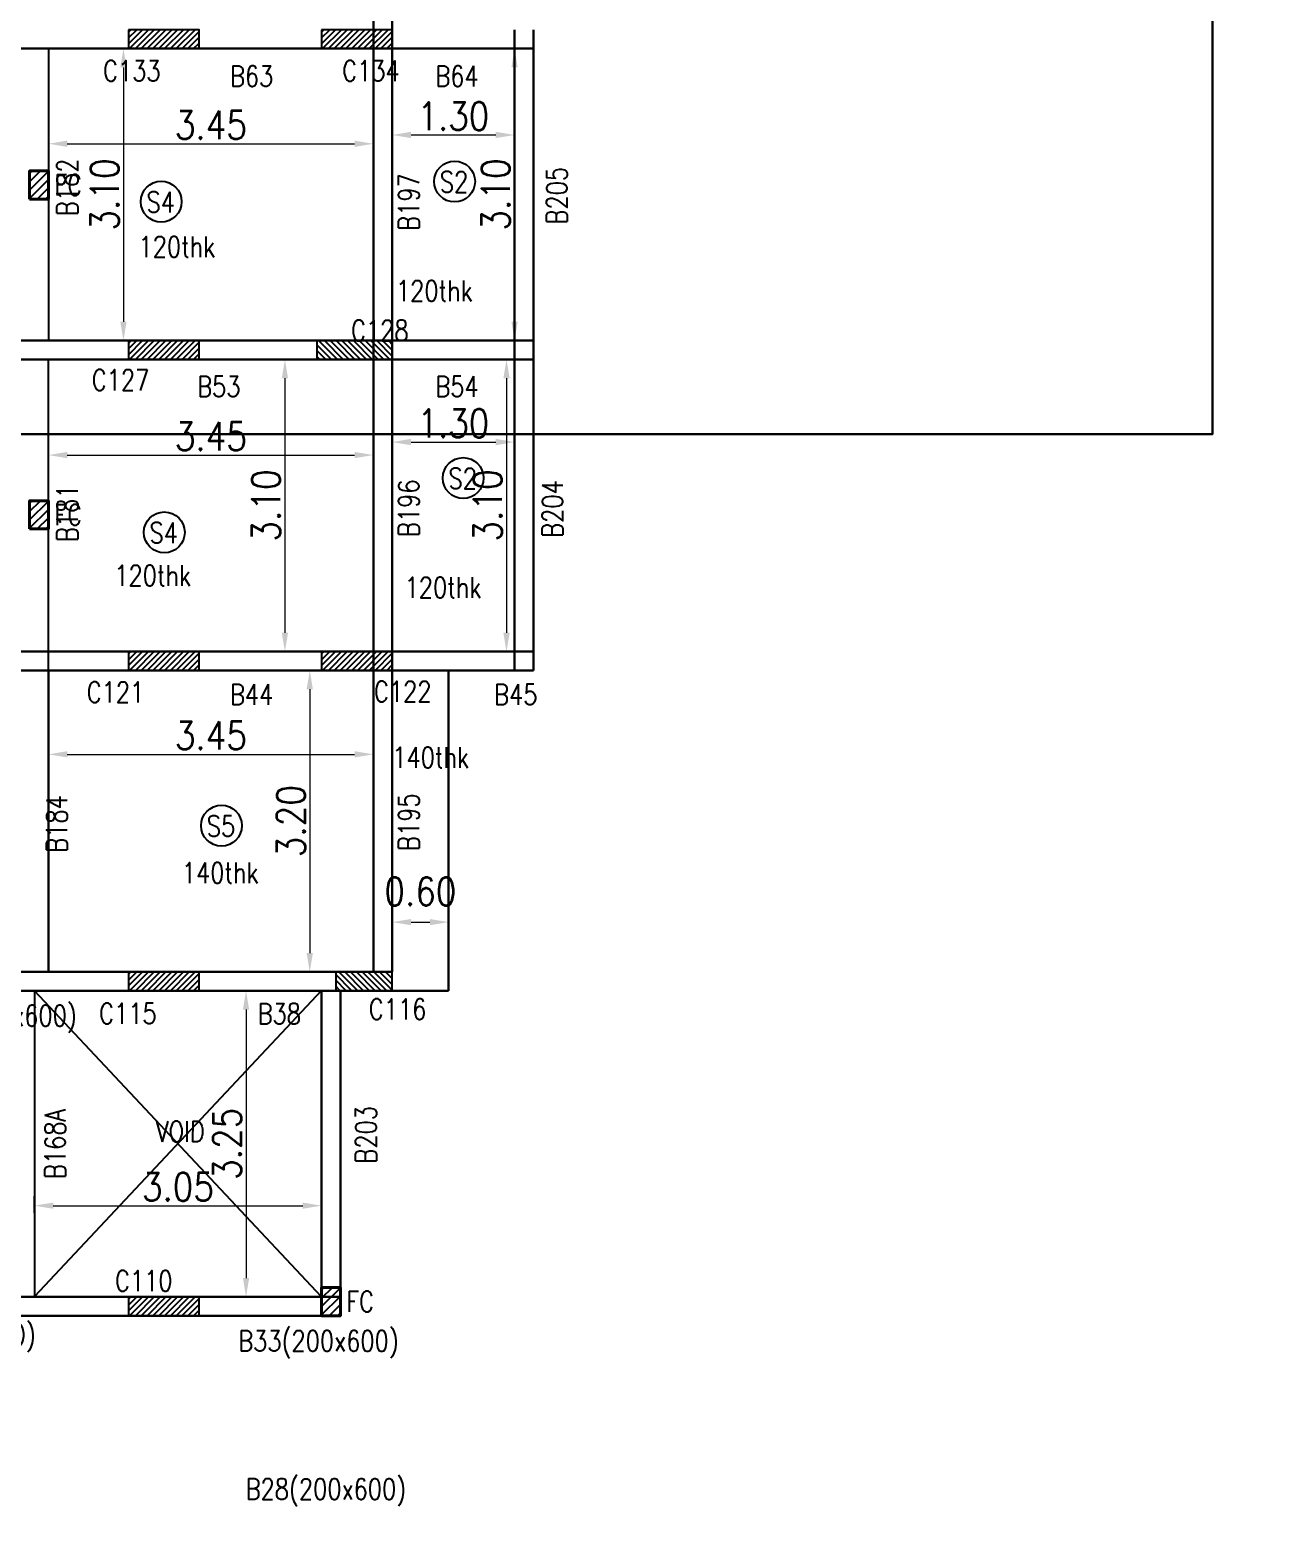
# Model space of a CAD drawing. Extents: x 461 to 37421, y -8279 to -202.
# Drawn here: x 36999.38 to 37012.53, y -8247.09 to -8231.34 of the extents above; entities that cross this region are included whole.
import ezdxf

# ---------------------------------------------------------------- set-up
doc = ezdxf.new("R2010")
doc.units = 0
doc.header["$MEASUREMENT"] = 0
doc.header["$PDMODE"] = 34
doc.header["$PDSIZE"] = 0.2
for name, color, linetype in [('COLNO', 4, 'Continuous'), ('DIM', 253, 'Continuous'), ('FLAT NOS', 4, 'Continuous'), ('K-col', 1, 'Continuous')]:
    doc.layers.add(name, color=color, linetype=linetype)
doc.layers.add('DIMENSIONS', color=71, linetype='Continuous', lineweight=13)
doc.layers.add('k-beam', color=6, linetype='Continuous', lineweight=30)
doc.styles.add('RS', font='ROMANS.shx', dxfattribs={"width": 0.85})
doc.dimstyles.new('DIM1', dxfattribs={"dimtxt": 0.3, "dimasz": 0.2, "dimexe": 0.1, "dimexo": 0.0625, "dimgap": 0.05, "dimtad": 1, "dimzin": 0, "dimdsep": 46, "dimtxsty": 'RS', "dimcen": 0.09, "dimclrd": 256, "dimclre": 256, "dimclrt": 12, "dimaunit": 1, "dimadec": 3, "dimazin": 0, "dimtfac": 1, "dimtofl": 0, "dimtmove": 2, "dimatfit": 3, "dimfxl": 1, "dimtolj": 1, "dimtzin": 0, "dimlwd": -1, "dimarcsym": 0})

# ---------------------------------------------------------------- blocks, each defined once
blk = doc.blocks.new('fsdfsdf')
h = blk.add_hatch()
h.set_pattern_fill('ANSI31', color=1, scale=0.5)
h.set_pattern_definition([(45, (8.73, -8.4487), (-0.04419417382, 0.04419417382), [])])
h.paths.add_polyline_path([(37109.984, -7956.56), (37109.784, -7956.56), (37109.784, -7956.86), (37109.984, -7956.86)])
h = blk.add_hatch()
h.set_pattern_fill('ANSI31', color=1, scale=0.5)
h.set_pattern_definition([(45, (8.73, -11.949994), (-0.04419417382, 0.04419417382), [])])
h.paths.add_polyline_path([(37109.984, -7960.061), (37109.784, -7960.061), (37109.784, -7960.361), (37109.984, -7960.361)])
h = blk.add_hatch()
h.set_pattern_fill('ANSI31', color=1, scale=0.5)
h.set_pattern_definition([(45, (11.83, -20.30185), (-0.04419417382, 0.04419417382), [])])
h.paths.add_polyline_path([(37113.084, -7968.413), (37112.884, -7968.413), (37112.884, -7968.713), (37113.084, -7968.713)])
at = {"layer": 'K-col'}
h = blk.add_hatch(dxfattribs=at)
h.set_pattern_fill('ANSI31', color=256, scale=0.35, angle=-180, style=0)
h.set_pattern_definition([(225, (-254.236487, 246.67269), (0.030935921677, -0.030935921677), [])])
h.paths.add_polyline_path([(37111.584, -7955.261), (37111.584, -7955.061), (37110.834, -7955.061), (37110.834, -7955.261)])
h = blk.add_hatch(dxfattribs=at)
h.set_pattern_fill('ANSI31', color=256, scale=0.35, angle=-180, style=0)
h.set_pattern_definition([(225, (-252.186487, 246.67269), (0.030935921677, -0.030935921677), [])])
h.paths.add_polyline_path([(37113.634, -7955.261), (37113.634, -7955.061), (37112.884, -7955.061), (37112.884, -7955.261)])
h = blk.add_hatch(dxfattribs=at)
h.set_pattern_fill('ANSI31', color=256, scale=0.35, angle=-180, style=0)
h.set_pattern_definition([(225, (-254.236487, 243.371762), (0.030935921677, -0.030935921677), [])])
h.paths.add_polyline_path([(37111.584, -7958.562), (37111.584, -7958.362), (37110.834, -7958.362), (37110.834, -7958.562)])
h = blk.add_hatch(dxfattribs=at)
h.set_pattern_fill('ANSI31', color=256, scale=0.35, angle=-90, style=0)
h.set_pattern_definition([(315, (45319.057792, 29416.991907), (0.030935921677, 0.030935921677), [])])
h.paths.add_polyline_path([(37113.634, -7958.562), (37113.634, -7958.362), (37112.834, -7958.362), (37112.834, -7958.562)])
h = blk.add_hatch(dxfattribs=at)
h.set_pattern_fill('ANSI31', color=256, scale=0.35, angle=-180, style=0)
h.set_pattern_definition([(225, (-254.236487, 240.070834), (0.030935921677, -0.030935921677), [])])
h.paths.add_polyline_path([(37111.584, -7961.863), (37111.584, -7961.663), (37110.834, -7961.663), (37110.834, -7961.863)])
h = blk.add_hatch(dxfattribs=at)
h.set_pattern_fill('ANSI31', color=256, scale=0.35, angle=-180, style=0)
h.set_pattern_definition([(225, (-252.186487, 240.070834), (0.030935921677, -0.030935921677), [])])
h.paths.add_polyline_path([(37113.634, -7961.863), (37113.634, -7961.663), (37112.884, -7961.663), (37112.884, -7961.863)])
h = blk.add_hatch(dxfattribs=at)
h.set_pattern_fill('ANSI31', color=256, scale=0.35, angle=-180, style=0)
h.set_pattern_definition([(225, (-254.236487, 236.670834), (0.030935921677, -0.030935921677), [])])
h.paths.add_polyline_path([(37111.584, -7965.263), (37111.584, -7965.063), (37110.834, -7965.063), (37110.834, -7965.263)])
h = blk.add_hatch(dxfattribs=at)
h.set_pattern_fill('ANSI31', color=256, scale=0.35, angle=-90, style=0)
h.set_pattern_definition([(315, (45319.259496, 29416.059343), (0.030935921677, 0.030935921677), [])])
h.paths.add_polyline_path([(37113.634, -7965.263), (37113.634, -7965.063), (37113.034, -7965.063), (37113.034, -7965.263)])
h = blk.add_hatch(dxfattribs=at)
h.set_pattern_fill('ANSI31', color=256, scale=0.35, angle=-180, style=0)
h.set_pattern_definition([(225, (-254.236487, 233.220834), (0.030935921677, -0.030935921677), [])])
h.paths.add_polyline_path([(37111.584, -7968.713), (37111.584, -7968.513), (37110.834, -7968.513), (37110.834, -7968.713)])
at = {"color": 3}
for p, q in [((37109.984, -7955.261), (37109.984, -7958.362)), ((37109.984, -7961.861), (37109.984, -7958.562)), ((37109.834, -7965.263), (37109.834, -7968.513))]:
    blk.add_line(p, q, dxfattribs=at)
for p, q in [((37112.884, -7965.261), (37109.834, -7968.509)), ((37112.884, -7968.511), (37109.834, -7965.263))]:
    blk.add_line(p, q)
at = {"color": 3, "lineweight": 40}
for points in [[(37109.784, -7956.86), (37109.984, -7956.86), (37109.984, -7956.56), (37109.784, -7956.56)], [(37109.784, -7960.361), (37109.984, -7960.361), (37109.984, -7960.061), (37109.784, -7960.061)], [(37112.884, -7968.713), (37113.084, -7968.713), (37113.084, -7968.413), (37112.884, -7968.413)]]:
    blk.add_lwpolyline(points, close=True, dxfattribs=at)
at = {"color": 1, "lineweight": 40}
for points in [[(37109.784, -7956.86), (37109.984, -7956.86), (37109.984, -7956.56), (37109.784, -7956.56)], [(37109.784, -7960.361), (37109.984, -7960.361), (37109.984, -7960.061), (37109.784, -7960.061)], [(37112.884, -7968.713), (37113.084, -7968.713), (37113.084, -7968.413), (37112.884, -7968.413)]]:
    blk.add_lwpolyline(points, close=True, dxfattribs=at)
for centre in [(37114.297, -7956.673), (37111.181, -7956.887), (37114.388, -7959.821), (37111.214, -7960.398), (37111.821, -7963.511)]:
    blk.add_circle(centre, 0.217)
at = {"layer": 'k-beam'}
for p, q in [((37113.434, -7961.861), (37113.434, -7951.661)), ((37113.634, -7961.861), (37113.634, -7951.661)), ((37114.934, -7961.861), (37114.934, -7955.061)), ((37115.134, -7961.863), (37115.134, -7955.061)), ((37092.254, -7955.261), (37115.134, -7955.261)), ((37106.334, -7958.362), (37115.134, -7958.362)), ((37115.134, -7958.562), (37106.134, -7958.562)), ((37092.454, -7961.663), (37115.134, -7961.663)), ((37093.754, -7961.863), (37115.134, -7961.863)), ((37109.984, -7965.061), (37109.984, -7961.861)), ((37113.434, -7965.061), (37113.434, -7961.861)), ((37113.634, -7965.061), (37113.634, -7961.861)), ((37114.234, -7965.263), (37114.234, -7961.861)), ((37093.754, -7965.063), (37113.634, -7965.063)), ((37093.754, -7965.263), (37113.634, -7965.263)), ((37112.884, -7965.261), (37112.884, -7968.511)), ((37113.084, -7965.261), (37113.084, -7968.713)), ((37113.634, -7965.263), (37114.234, -7965.263)), ((37113.084, -7968.513), (37094.354, -7968.513)), ((37113.084, -7968.713), (37094.354, -7968.713))]:
    blk.add_line(p, q, dxfattribs=at)
at = {"layer": 'K-col'}
for points in [[(37110.834, -7955.061), (37110.834, -7955.261), (37111.584, -7955.261), (37111.584, -7955.061)], [(37112.884, -7955.061), (37112.884, -7955.261), (37113.634, -7955.261), (37113.634, -7955.061)], [(37110.834, -7958.362), (37110.834, -7958.562), (37111.584, -7958.562), (37111.584, -7958.362)], [(37112.834, -7958.362), (37112.834, -7958.562), (37113.634, -7958.562), (37113.634, -7958.362)], [(37110.834, -7961.663), (37110.834, -7961.863), (37111.584, -7961.863), (37111.584, -7961.663)], [(37112.884, -7961.663), (37112.884, -7961.863), (37113.634, -7961.863), (37113.634, -7961.663)], [(37110.834, -7965.063), (37110.834, -7965.263), (37111.584, -7965.263), (37111.584, -7965.063)], [(37113.034, -7965.063), (37113.034, -7965.263), (37113.634, -7965.263), (37113.634, -7965.063)], [(37110.834, -7968.513), (37110.834, -7968.713), (37111.584, -7968.713), (37111.584, -7968.513)]]:
    blk.add_lwpolyline(points, close=True, dxfattribs=at)
at = {"layer": 'COLNO', "lineweight": -3, "style": 'RS', "width": 0.8}
for s, p in [('C133', (37110.564, -7955.607)), ('C134', (37113.103, -7955.607)), ('C128', (37113.197, -7958.364)), ('C127', (37110.444, -7958.89)), ('C121', (37110.39, -7962.205)), ('C122', (37113.441, -7962.198)), ('C115', (37110.522, -7965.614)), ('C116', (37113.386, -7965.568)), ('C110', (37110.69, -7968.453))]:
    blk.add_text(s, height=0.22, rotation=359.9918, dxfattribs=at).set_placement(p)
at = {"layer": 'COLNO', "color": 3, "lineweight": -3, "style": 'RS', "width": 0.8}
for s, rotation, p in [('B63', 359.9918, (37111.911, -7955.664)), ('B64', 359.9918, (37114.092, -7955.664)), ('B182', 89.9918, (37110.294, -7957.04)), ('B205', 89.9918, (37115.494, -7957.129)), ('B197', 89.9918, (37113.92, -7957.196)), ('120thk', 359.9918, (37110.94, -7957.475)), ('120thk', 359.9918, (37113.674, -7957.944)), ('B53', 359.9918, (37111.563, -7958.959)), ('B54', 359.9918, (37114.092, -7958.959)), ('B196', 89.9918, (37113.92, -7960.447)), ('B204', 89.9918, (37115.447, -7960.455)), ('B181', 89.9918, (37110.294, -7960.499)), ('120thk', 359.9918, (37110.683, -7960.965)), ('120thk', 359.9918, (37113.766, -7961.092)), ('B44', 359.9918, (37111.911, -7962.229)), ('B45', 359.9918, (37114.717, -7962.229)), ('140thk', 359.9918, (37113.635, -7962.896)), ('B195', 89.9918, (37113.92, -7963.779)), ('B184', 89.9918, (37110.182, -7963.798)), ('140thk', 359.9918, (37111.4, -7964.121)), ('B37(200x600)', 359.9918, (37108.58, -7965.638)), ('B38', 359.9918, (37112.205, -7965.618)), ('B168A', 89.9918, (37110.165, -7967.262)), ('VOID', 359.9918, (37111.123, -7966.867)), ('B203', 89.9918, (37113.466, -7967.098)), ('B32(200x600)', 359.9918, (37108.144, -7969.026)), ('B33(200x600)', 359.9918, (37111.999, -7969.091)), ('B28(200x600)', 359.9918, (37112.078, -7970.663))]:
    blk.add_text(s, height=0.22, rotation=rotation, dxfattribs=at).set_placement(p)
at = {"layer": 'COLNO', "color": 1, "lineweight": -3, "style": 'RS', "width": 0.8}
for s, p in [('S2', (37114.14, -7956.788)), ('FC', (37110.047, -7956.82)), ('S4', (37111.025, -7957.002)), ('S2', (37114.232, -7959.936)), ('FC', (37110.047, -7960.322)), ('S4', (37111.057, -7960.513)), ('S5', (37111.665, -7963.626)), ('FC', (37113.147, -7968.673))]:
    blk.add_text(s, height=0.22, rotation=359.9918, dxfattribs=at).set_placement(p)
blk = doc.blocks.new('*D2424')
at = {"layer": 'Defpoints', "color": 0, "lineweight": 30, "transparency": 16777216}
for p in [(36999.576, -8232.383, 0), (37003.026, -8232.383, 0), (37003.026, -8232.547)]:
    blk.add_point(p, dxfattribs=at)
at = {"layer": 'DIMENSIONS', "lineweight": -2, "transparency": 16777216}
for p, q in [((36999.576, -8232.445), (36999.576, -8232.647)), ((37003.026, -8232.445), (37003.026, -8232.647))]:
    blk.add_line(p, q, dxfattribs=at)
at = {"layer": 'DIMENSIONS', "transparency": 16777216}
blk.add_line((36999.776, -8232.547), (37002.826, -8232.547), dxfattribs=at)
at = {"layer": 'DIMENSIONS', "lineweight": 30, "transparency": 16777216}
for points in [[(36999.776, -8232.514), (36999.776, -8232.581), (36999.576, -8232.547)], [(37002.826, -8232.514), (37002.826, -8232.581), (37003.026, -8232.547)]]:
    blk.add_solid(points, dxfattribs=at)
at = {"layer": 'DIMENSIONS', "color": 12, "lineweight": 30, "transparency": 16777216, "insert": (37001.301, -8232.347), "char_height": 0.3, "attachment_point": 5, "style": 'RS'}
blk.add_mtext('\\A1;3.45', dxfattribs=at)
blk = doc.blocks.new('*D2425')
at = {"layer": 'Defpoints', "color": 0, "lineweight": 30, "transparency": 16777216}
for p in [(36999.863, -8231.536, 0), (36999.863, -8234.637, 0), (37000.372, -8234.637)]:
    blk.add_point(p, dxfattribs=at)
at = {"layer": 'DIMENSIONS', "lineweight": -2, "transparency": 16777216}
for p, q in [((36999.926, -8231.536), (37000.472, -8231.536)), ((36999.926, -8234.637), (37000.472, -8234.637))]:
    blk.add_line(p, q, dxfattribs=at)
at = {"layer": 'DIMENSIONS', "transparency": 16777216}
blk.add_line((37000.372, -8231.736), (37000.372, -8234.437), dxfattribs=at)
at = {"layer": 'DIMENSIONS', "lineweight": 30, "transparency": 16777216}
for points in [[(37000.339, -8231.736), (37000.405, -8231.736), (37000.372, -8231.536)], [(37000.339, -8234.437), (37000.405, -8234.437), (37000.372, -8234.637)]]:
    blk.add_solid(points, dxfattribs=at)
at = {"layer": 'DIMENSIONS', "color": 12, "lineweight": 30, "transparency": 16777216, "insert": (37000.172, -8233.086), "char_height": 0.3, "attachment_point": 5, "rotation": 90, "style": 'RS'}
blk.add_mtext('\\A1;3.10', dxfattribs=at)
blk = doc.blocks.new('*D2426')
at = {"layer": 'Defpoints', "color": 0, "lineweight": 30, "transparency": 16777216}
for p in [(37003.226, -8232.362, 0), (37004.526, -8232.362, 0), (37004.526, -8232.454)]:
    blk.add_point(p, dxfattribs=at)
at = {"layer": 'DIMENSIONS', "lineweight": -2, "transparency": 16777216}
for p, q in [((37003.226, -8232.425), (37003.226, -8232.554)), ((37004.526, -8232.425), (37004.526, -8232.554))]:
    blk.add_line(p, q, dxfattribs=at)
at = {"layer": 'DIMENSIONS', "transparency": 16777216}
blk.add_line((37003.426, -8232.454), (37004.326, -8232.454), dxfattribs=at)
at = {"layer": 'DIMENSIONS', "lineweight": 30, "transparency": 16777216}
for points in [[(37003.426, -8232.42), (37003.426, -8232.487), (37003.226, -8232.454)], [(37004.326, -8232.42), (37004.326, -8232.487), (37004.526, -8232.454)]]:
    blk.add_solid(points, dxfattribs=at)
at = {"layer": 'DIMENSIONS', "color": 12, "lineweight": 30, "transparency": 16777216, "insert": (37003.876, -8232.254), "char_height": 0.3, "attachment_point": 5, "style": 'RS'}
blk.add_mtext('\\A1;1.30', dxfattribs=at)
blk = doc.blocks.new('*D2427')
at = {"layer": 'Defpoints', "color": 0, "lineweight": 30, "transparency": 16777216}
for p in [(37004.432, -8231.536, 0), (37004.432, -8234.637, 0), (37004.526, -8234.637)]:
    blk.add_point(p, dxfattribs=at)
at = {"layer": 'DIMENSIONS', "lineweight": -2, "transparency": 16777216}
for p, q in [((37004.495, -8231.536), (37004.626, -8231.536)), ((37004.495, -8234.637), (37004.626, -8234.637))]:
    blk.add_line(p, q, dxfattribs=at)
at = {"layer": 'DIMENSIONS', "transparency": 16777216}
blk.add_line((37004.526, -8231.736), (37004.526, -8234.437), dxfattribs=at)
at = {"layer": 'DIMENSIONS', "lineweight": 30, "transparency": 16777216}
for points in [[(37004.493, -8231.736), (37004.559, -8231.736), (37004.526, -8231.536)], [(37004.493, -8234.437), (37004.559, -8234.437), (37004.526, -8234.637)]]:
    blk.add_solid(points, dxfattribs=at)
at = {"layer": 'DIMENSIONS', "color": 12, "lineweight": 30, "transparency": 16777216, "insert": (37004.326, -8233.086), "char_height": 0.3, "attachment_point": 5, "rotation": 90, "style": 'RS'}
blk.add_mtext('\\A1;3.10', dxfattribs=at)
blk = doc.blocks.new('*D2431')
at = {"layer": 'Defpoints', "color": 0, "lineweight": 30, "transparency": 16777216}
for p in [(36999.576, -8235.986, 0), (37003.026, -8235.852), (37003.026, -8235.986, 0)]:
    blk.add_point(p, dxfattribs=at)
at = {"layer": 'DIMENSIONS', "lineweight": -2, "transparency": 16777216}
for p, q in [((36999.576, -8235.924), (36999.576, -8235.752)), ((37003.026, -8235.924), (37003.026, -8235.752))]:
    blk.add_line(p, q, dxfattribs=at)
at = {"layer": 'DIMENSIONS', "transparency": 16777216}
blk.add_line((36999.776, -8235.852), (37002.826, -8235.852), dxfattribs=at)
at = {"layer": 'DIMENSIONS', "lineweight": 30, "transparency": 16777216}
for points in [[(36999.776, -8235.818), (36999.776, -8235.885), (36999.576, -8235.852)], [(37002.826, -8235.818), (37002.826, -8235.885), (37003.026, -8235.852)]]:
    blk.add_solid(points, dxfattribs=at)
at = {"layer": 'DIMENSIONS', "color": 12, "lineweight": 30, "transparency": 16777216, "insert": (37001.301, -8235.652), "char_height": 0.3, "attachment_point": 5, "style": 'RS'}
blk.add_mtext('\\A1;3.45', dxfattribs=at)
blk = doc.blocks.new('*D2432')
at = {"layer": 'Defpoints', "color": 0, "lineweight": 30, "transparency": 16777216}
for p in [(37001.997, -8234.837, 0), (37001.997, -8237.938, 0), (37002.087, -8237.938)]:
    blk.add_point(p, dxfattribs=at)
at = {"layer": 'DIMENSIONS', "lineweight": -2, "transparency": 16777216}
for p, q in [((37002.06, -8234.837), (37002.187, -8234.837)), ((37002.06, -8237.938), (37002.187, -8237.938))]:
    blk.add_line(p, q, dxfattribs=at)
at = {"layer": 'DIMENSIONS', "transparency": 16777216}
blk.add_line((37002.087, -8235.037), (37002.087, -8237.738), dxfattribs=at)
at = {"layer": 'DIMENSIONS', "lineweight": 30, "transparency": 16777216}
for points in [[(37002.054, -8235.037), (37002.12, -8235.037), (37002.087, -8234.837)], [(37002.054, -8237.738), (37002.12, -8237.738), (37002.087, -8237.938)]]:
    blk.add_solid(points, dxfattribs=at)
at = {"layer": 'DIMENSIONS', "color": 12, "lineweight": 30, "transparency": 16777216, "insert": (37001.887, -8236.387), "char_height": 0.3, "attachment_point": 5, "rotation": 90, "style": 'RS'}
blk.add_mtext('\\A1;3.10', dxfattribs=at)
blk = doc.blocks.new('*D2433')
at = {"layer": 'Defpoints', "color": 0, "lineweight": 30, "transparency": 16777216}
for p in [(37003.226, -8235.714, 0), (37004.526, -8235.714, 0), (37004.526, -8235.714)]:
    blk.add_point(p, dxfattribs=at)
at = {"layer": 'DIMENSIONS', "lineweight": -2, "transparency": 16777216}
for p, q in [((37003.226, -8235.651), (37003.226, -8235.614)), ((37004.526, -8235.651), (37004.526, -8235.614))]:
    blk.add_line(p, q, dxfattribs=at)
at = {"layer": 'DIMENSIONS', "transparency": 16777216}
blk.add_line((37003.426, -8235.714), (37004.326, -8235.714), dxfattribs=at)
at = {"layer": 'DIMENSIONS', "lineweight": 30, "transparency": 16777216}
for points in [[(37003.426, -8235.68), (37003.426, -8235.747), (37003.226, -8235.714)], [(37004.326, -8235.68), (37004.326, -8235.747), (37004.526, -8235.714)]]:
    blk.add_solid(points, dxfattribs=at)
at = {"layer": 'DIMENSIONS', "color": 12, "lineweight": 30, "transparency": 16777216, "insert": (37003.876, -8235.514), "char_height": 0.3, "attachment_point": 5, "style": 'RS'}
blk.add_mtext('\\A1;1.30', dxfattribs=at)
blk = doc.blocks.new('*D2434')
at = {"layer": 'Defpoints', "color": 0, "lineweight": 30, "transparency": 16777216}
for p in [(37003.626, -8234.837, 0), (37003.626, -8237.938, 0), (37004.44, -8237.938)]:
    blk.add_point(p, dxfattribs=at)
at = {"layer": 'DIMENSIONS', "lineweight": -2, "transparency": 16777216}
for p, q in [((37003.689, -8234.837), (37004.54, -8234.837)), ((37003.689, -8237.938), (37004.54, -8237.938))]:
    blk.add_line(p, q, dxfattribs=at)
at = {"layer": 'DIMENSIONS', "transparency": 16777216}
blk.add_line((37004.44, -8235.037), (37004.44, -8237.738), dxfattribs=at)
at = {"layer": 'DIMENSIONS', "lineweight": 30, "transparency": 16777216}
for points in [[(37004.407, -8235.037), (37004.474, -8235.037), (37004.44, -8234.837)], [(37004.407, -8237.738), (37004.474, -8237.738), (37004.44, -8237.938)]]:
    blk.add_solid(points, dxfattribs=at)
at = {"layer": 'DIMENSIONS', "color": 12, "lineweight": 30, "transparency": 16777216, "insert": (37004.24, -8236.387), "char_height": 0.3, "attachment_point": 5, "rotation": 90, "style": 'RS'}
blk.add_mtext('\\A1;3.10', dxfattribs=at)
blk = doc.blocks.new('*D2456')
at = {"layer": 'Defpoints', "color": 0, "lineweight": 30, "transparency": 16777216}
for p in [(36999.576, -8239.079, 0), (37003.026, -8239.029), (37003.026, -8239.079, 0)]:
    blk.add_point(p, dxfattribs=at)
at = {"layer": 'DIMENSIONS', "lineweight": -2, "transparency": 16777216}
for p, q in [((36999.576, -8239.017), (36999.576, -8238.929)), ((37003.026, -8239.017), (37003.026, -8238.929))]:
    blk.add_line(p, q, dxfattribs=at)
at = {"layer": 'DIMENSIONS', "transparency": 16777216}
blk.add_line((36999.776, -8239.029), (37002.826, -8239.029), dxfattribs=at)
at = {"layer": 'DIMENSIONS', "lineweight": 30, "transparency": 16777216}
for points in [[(36999.776, -8238.995), (36999.776, -8239.062), (36999.576, -8239.029)], [(37002.826, -8238.995), (37002.826, -8239.062), (37003.026, -8239.029)]]:
    blk.add_solid(points, dxfattribs=at)
at = {"layer": 'DIMENSIONS', "color": 12, "lineweight": 30, "transparency": 16777216, "insert": (37001.301, -8238.829), "char_height": 0.3, "attachment_point": 5, "style": 'RS'}
blk.add_mtext('\\A1;3.45', dxfattribs=at)
blk = doc.blocks.new('*D2457')
at = {"layer": 'Defpoints', "color": 0, "lineweight": 30, "transparency": 16777216}
for p in [(37002.366, -8238.138, 0), (37002.351, -8241.338), (37002.366, -8241.338, 0)]:
    blk.add_point(p, dxfattribs=at)
at = {"layer": 'DIMENSIONS', "lineweight": -2, "transparency": 16777216}
for p, q in [((37002.304, -8238.138), (37002.251, -8238.138)), ((37002.304, -8241.338), (37002.251, -8241.338))]:
    blk.add_line(p, q, dxfattribs=at)
at = {"layer": 'DIMENSIONS', "transparency": 16777216}
blk.add_line((37002.351, -8238.338), (37002.351, -8241.138), dxfattribs=at)
at = {"layer": 'DIMENSIONS', "lineweight": 30, "transparency": 16777216}
for points in [[(37002.317, -8238.338), (37002.384, -8238.338), (37002.351, -8238.138)], [(37002.317, -8241.138), (37002.384, -8241.138), (37002.351, -8241.338)]]:
    blk.add_solid(points, dxfattribs=at)
at = {"layer": 'DIMENSIONS', "color": 12, "lineweight": 30, "transparency": 16777216, "insert": (37002.151, -8239.738), "char_height": 0.3, "attachment_point": 5, "rotation": 90, "style": 'RS'}
blk.add_mtext('\\A1;3.20', dxfattribs=at)
blk = doc.blocks.new('*D2458')
at = {"layer": 'Defpoints', "color": 0, "lineweight": 30, "transparency": 16777216}
for p in [(37003.826, -8240.81), (37003.226, -8240.881, 0), (37003.826, -8240.881, 0)]:
    blk.add_point(p, dxfattribs=at)
at = {"layer": 'DIMENSIONS', "lineweight": -2, "transparency": 16777216}
for p, q in [((37003.226, -8240.818), (37003.226, -8240.71)), ((37003.826, -8240.818), (37003.826, -8240.71))]:
    blk.add_line(p, q, dxfattribs=at)
at = {"layer": 'DIMENSIONS', "transparency": 16777216}
blk.add_line((37003.426, -8240.81), (37003.626, -8240.81), dxfattribs=at)
at = {"layer": 'DIMENSIONS', "lineweight": 30, "transparency": 16777216}
for points in [[(37003.426, -8240.777), (37003.426, -8240.843), (37003.226, -8240.81)], [(37003.626, -8240.777), (37003.626, -8240.843), (37003.826, -8240.81)]]:
    blk.add_solid(points, dxfattribs=at)
at = {"layer": 'DIMENSIONS', "color": 12, "lineweight": 30, "transparency": 16777216, "insert": (37003.526, -8240.485), "char_height": 0.3, "attachment_point": 5, "style": 'RS'}
blk.add_mtext('\\A1;0.60', dxfattribs=at)
blk = doc.blocks.new('*D2459')
at = {"layer": 'Defpoints', "color": 0, "lineweight": 30, "transparency": 16777216}
for p in [(37002.476, -8243.82), (36999.426, -8243.96, 0), (37002.476, -8243.96, 0)]:
    blk.add_point(p, dxfattribs=at)
at = {"layer": 'DIMENSIONS', "lineweight": -2, "transparency": 16777216}
for p, q in [((36999.426, -8243.897), (36999.426, -8243.72)), ((37002.476, -8243.897), (37002.476, -8243.72))]:
    blk.add_line(p, q, dxfattribs=at)
at = {"layer": 'DIMENSIONS', "transparency": 16777216}
blk.add_line((36999.626, -8243.82), (37002.276, -8243.82), dxfattribs=at)
at = {"layer": 'DIMENSIONS', "lineweight": 30, "transparency": 16777216}
for points in [[(36999.626, -8243.787), (36999.626, -8243.853), (36999.426, -8243.82)], [(37002.276, -8243.787), (37002.276, -8243.853), (37002.476, -8243.82)]]:
    blk.add_solid(points, dxfattribs=at)
at = {"layer": 'DIMENSIONS', "color": 12, "lineweight": 30, "transparency": 16777216, "insert": (37000.951, -8243.62), "char_height": 0.3, "attachment_point": 5, "style": 'RS'}
blk.add_mtext('\\A1;3.05', dxfattribs=at)
blk = doc.blocks.new('*D2460')
at = {"layer": 'Defpoints', "color": 0, "lineweight": 30, "transparency": 16777216}
for p in [(37001.394, -8241.538, 0), (37001.394, -8244.788, 0), (37001.674, -8244.788)]:
    blk.add_point(p, dxfattribs=at)
at = {"layer": 'DIMENSIONS', "lineweight": -2, "transparency": 16777216}
for p, q in [((37001.457, -8241.538), (37001.774, -8241.538)), ((37001.457, -8244.788), (37001.774, -8244.788))]:
    blk.add_line(p, q, dxfattribs=at)
at = {"layer": 'DIMENSIONS', "transparency": 16777216}
blk.add_line((37001.674, -8241.738), (37001.674, -8244.588), dxfattribs=at)
at = {"layer": 'DIMENSIONS', "lineweight": 30, "transparency": 16777216}
for points in [[(37001.641, -8241.738), (37001.707, -8241.738), (37001.674, -8241.538)], [(37001.641, -8244.588), (37001.707, -8244.588), (37001.674, -8244.788)]]:
    blk.add_solid(points, dxfattribs=at)
at = {"layer": 'DIMENSIONS', "color": 12, "lineweight": 30, "transparency": 16777216, "insert": (37001.474, -8243.163), "char_height": 0.3, "attachment_point": 5, "rotation": 90, "style": 'RS'}
blk.add_mtext('\\A1;3.25', dxfattribs=at)

msp = doc.modelspace()

# ---------------------------------------------------------------- linework, layer by layer
at = {"layer": 'DIMENSIONS', "lineweight": 30}
msp.add_lwpolyline([(36980.925, -8235.631), (37011.938, -8235.631), (37011.938, -8207.938), (36980.925, -8207.938)], close=True, dxfattribs=at)
at = {"layer": 'FLAT NOS', "lineweight": 30}
msp.add_circle((36995.726, -8234.837, 0), 44.46, dxfattribs=at)

# ---------------------------------------------------------------- block references
at = {"layer": 'DIM'}
msp.add_blockref('fsdfsdf', (-110.408, -276.275, 0), dxfattribs=at)

# ---------------------------------------------------------------- dimensions: what is measured, and where the dimension line sits
at = {"layer": 'DIMENSIONS', "lineweight": 30}
for base, p1, p2, picture, middle in [((37000.372, -8234.637), (36999.863, -8231.536, 0), (36999.863, -8234.637, 0), '*D2425', (37000.172, -8233.086)), ((37004.526, -8234.637), (37004.432, -8231.536, 0), (37004.432, -8234.637, 0), '*D2427', (37004.326, -8233.086)), ((37002.087, -8237.938), (37001.997, -8234.837, 0), (37001.997, -8237.938, 0), '*D2432', (37001.887, -8236.387)), ((37004.44, -8237.938), (37003.626, -8234.837, 0), (37003.626, -8237.938, 0), '*D2434', (37004.24, -8236.387)), ((37002.351, -8241.338), (37002.366, -8238.138, 0), (37002.366, -8241.338, 0), '*D2457', (37002.151, -8239.738)), ((37001.674, -8244.788), (37001.394, -8241.538, 0), (37001.394, -8244.788, 0), '*D2460', (37001.474, -8243.163))]:
    dim = msp.add_linear_dim(base=base, p1=p1, p2=p2, angle=90, dimstyle='DIM1', override={"dimpost": '\\X', "dimfxl": 0.18}, dxfattribs=at)
    dim.commit()
    dim.dimension.update_dxf_attribs({"geometry": picture, "text_midpoint": middle})
for base, p1, p2, picture, middle in [((37003.026, -8232.547), (36999.576, -8232.383, 0), (37003.026, -8232.383, 0), '*D2424', (37001.301, -8232.347)), ((37004.526, -8232.454), (37003.226, -8232.362, 0), (37004.526, -8232.362, 0), '*D2426', (37003.876, -8232.254)), ((37004.526, -8235.714), (37003.226, -8235.714, 0), (37004.526, -8235.714, 0), '*D2433', (37003.876, -8235.514)), ((37003.026, -8235.852), (36999.576, -8235.986, 0), (37003.026, -8235.986, 0), '*D2431', (37001.301, -8235.652)), ((37003.026, -8239.029), (36999.576, -8239.079, 0), (37003.026, -8239.079, 0), '*D2456', (37001.301, -8238.829)), ((37003.826, -8240.81), (37003.226, -8240.881, 0), (37003.826, -8240.881, 0), '*D2458', (37003.526, -8240.485)), ((37002.476, -8243.82), (36999.426, -8243.96, 0), (37002.476, -8243.96, 0), '*D2459', (37000.951, -8243.62))]:
    dim = msp.add_linear_dim(base=base, p1=p1, p2=p2, dimstyle='DIM1', override={"dimpost": '\\X', "dimfxl": 0.18}, dxfattribs=at)
    dim.commit()
    dim.dimension.update_dxf_attribs({"geometry": picture, "text_midpoint": middle})

doc.saveas('drawing.dxf')
